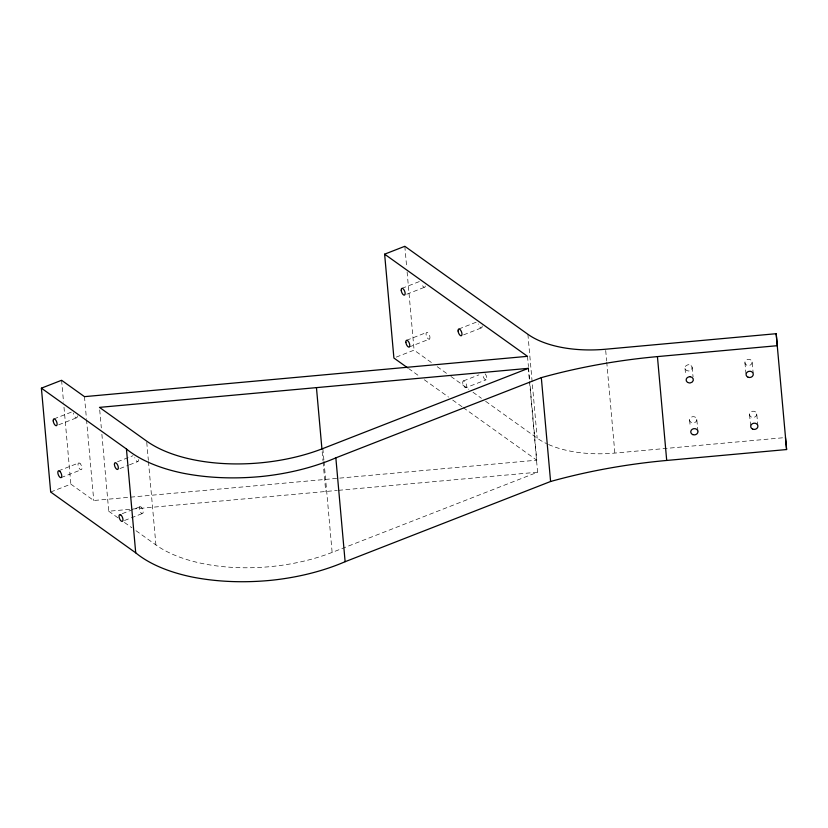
<?xml version="1.0" encoding="UTF-8"?>
<svg xmlns="http://www.w3.org/2000/svg" width="828" height="828" viewBox="0 0 828 828"><rect width="100%" height="100%" fill="white"/><g stroke="black" fill="none" stroke-linecap="round" stroke-linejoin="round"><path stroke-width="0.62" stroke-dasharray="4.14 3.1" d="M53.944 418.916L71.767 411.961M401.963 288.351L419.786 281.396M58.757 424.785L76.569 417.829M406.776 294.209L424.588 287.254M58.509 470.863L78.691 462.987M406.6 340.277L426.793 332.39M61.086 477.611L81.279 469.724M409.032 347.067L429.225 339.18A3.612 1.573 68.7 0 0 428.738 333.787A3.612 1.573 68.7 0 0 426.058 334.398A3.612 1.573 68.7 0 0 429.225 339.18M117.535 461.755L132.977 455.731M458.815 328.995L476.628 322.04M50.674 492.018L70.856 484.132L93.75 500.505L338.445 478.232M396.27 357.096L414.083 350.14L431.968 362.933M119.967 468.544L128.278 465.305M129.468 464.839L137.779 461.589M463.618 334.854L481.43 327.898M122.254 513.67L140.067 506.715M463.442 380.921L478.884 374.898M124.521 520.491L142.333 513.536M465.874 387.711A3.612 1.573 68.7 0 0 465.398 382.319A3.612 1.573 68.7 0 0 462.717 382.919A3.612 1.573 68.7 0 0 465.874 387.711L486.067 379.824M135.999 530.707L155.912 544.948A127.885 63.942 -5.1 0 0 332.131 552.411L537.6 472.198L528.326 368.346M339.728 478.118L536.772 460.182L529.796 381.977M548.602 444.553A87.644 43.822 -5.1 0 0 614.862 453.082L782.884 437.784M101.885 434.296L108.747 511.228L337.286 490.435M338.569 490.311L537.6 472.198M437.225 366.69L446.696 373.459M450.908 376.471L468.793 389.253M472.995 392.265L481.41 398.278M485.622 401.29L537.165 438.147A87.644 43.822 -5.1 0 0 546.501 443.58M408.608 368.543L420.158 376.802M424.36 379.804L448.528 397.088M452.73 400.09L462.19 406.848M463.235 407.604L536.772 460.182M108.747 511.228L118.176 517.976M124.469 522.468L131.807 527.715M752.114 362.064A3.612 3.126 -5.5 0 1 746.959 365.251A3.612 3.126 -5.5 0 1 746.483 359.859A3.612 3.126 -5.5 0 1 752.114 362.064L753.159 372.848M756.751 413.99A3.612 3.126 -5.5 0 1 751.596 417.177A3.612 3.126 -5.5 0 1 751.12 411.785A3.612 3.126 -5.5 0 1 756.751 413.99L757.786 424.774M744.921 362.726L745.966 373.511M749.557 414.652L750.592 425.437M692.125 367.249L693.057 376.833M696.803 419.444A3.612 3.126 -5.5 0 1 691.649 422.642A3.612 3.126 -5.5 0 1 691.163 417.24A3.612 3.126 -5.5 0 1 696.803 419.444L697.952 431.429M685.015 368.45L685.708 375.643M689.61 420.106L690.304 427.289M605.703 350.513L606.624 360.77M606.738 362.053L614.862 453.082M527.902 334.295L537.165 438.147M527.508 356.33L528.419 366.587M528.533 367.87L529.682 380.694M404.82 246.289L406.651 266.802M407.107 271.936L414.083 350.14M322.858 448.559L323.893 460.099M324.007 461.382L332.131 552.411M322.175 451.736L322.982 460.71M323.096 461.993L325.725 491.48M146.753 442.38L148.357 460.327M148.471 461.61L155.912 544.948M99.712 409.943L101.316 427.89M84.477 396.653L86.422 418.45M86.536 419.734L93.75 500.505M61.593 380.28L63.539 402.077M63.994 407.21L70.856 484.132M77.304 415.822A3.612 1.573 68.7 0 1 75.627 417.55A3.612 1.573 68.7 0 1 73.402 413.037M138.514 459.592A3.612 1.573 68.7 0 1 137.096 461.465A3.612 1.573 68.7 0 1 134.757 457.656M425.323 286.012A3.612 1.573 68.7 0 1 423.646 286.974A3.612 1.573 68.7 0 1 421.566 283.321M482.165 325.901A3.612 1.573 68.7 0 1 480.747 327.774A3.612 1.573 68.7 0 1 478.408 323.965M485.084 373.79A3.612 1.573 68.7 0 1 486.823 378.344A3.612 1.573 68.7 0 1 484.96 379.421A3.612 1.573 68.7 0 1 482.9 375.043M688.917 364.724L687.975 364.775A3.612 3.126 -5.5 0 0 688.223 370.975L689.165 370.923A3.612 3.126 -5.5 0 0 688.917 364.724M141.019 507.088L140.522 506.788A3.612 1.573 68.7 0 0 139.28 508.982A3.612 1.573 68.7 0 0 141.381 513.163L141.878 513.463A3.612 1.573 68.7 0 0 143.12 511.269A3.612 1.573 68.7 0 0 141.019 507.088M80.119 463.597L79.612 463.173A3.612 1.573 68.7 0 0 78.018 464.715A3.612 1.573 68.7 0 0 79.85 469.114L80.368 469.538A3.612 1.573 68.7 0 0 81.951 467.996A3.612 1.573 68.7 0 0 80.119 463.597"/><path stroke-width="1.24" d="M41.4 388.166L61.593 380.28L84.477 396.653L527.508 356.33L384.627 254.175L404.82 246.289L527.902 334.295A87.644 43.822 -5.1 0 0 605.589 349.23L776.178 333.705L777.326 345.69L657.432 356.599A342.026 171.013 -5.1 0 0 541.315 377.64L335.847 457.853A143.782 71.891 -5.1 0 1 261.037 476.535C235.111 478.957 208.842 478.242 183.247 473.243A143.782 71.891 -5.1 0 1 126.446 448.983L41.4 388.166L50.674 492.018L135.72 552.835A143.782 71.891 -5.1 0 0 192.51 577.095C218.116 582.094 244.374 582.808 270.311 580.387A143.782 71.891 -5.1 0 0 345.121 561.705L550.589 481.492A342.026 171.013 -5.1 0 1 666.706 460.451L786.6 449.542L776.178 333.705M407.552 367.787L393.9 358.027L384.627 254.175M785.451 437.557L786.6 449.542M657.432 356.599L666.706 460.451M541.315 377.64L550.589 481.492M335.847 457.853L345.121 561.705M316.451 387.628L321.947 449.169M126.446 448.983L135.72 552.835M528.326 368.346L322.858 448.559A127.885 63.942 -5.1 0 1 146.639 441.096L99.484 407.376L528.326 368.346M690.066 376.709L689.134 376.761A3.612 3.126 -5.5 0 0 689.382 382.96L690.324 382.909A3.612 3.126 -5.5 0 0 690.066 376.709M120.836 514.964L120.329 514.674A3.612 1.573 68.7 0 0 119.087 516.869A3.612 1.573 68.7 0 0 121.188 521.05L121.685 521.34A3.612 1.573 68.7 0 0 122.927 519.146A3.612 1.573 68.7 0 0 120.836 514.964M59.937 471.484L59.419 471.06A3.612 1.573 68.7 0 0 57.836 472.602A3.612 1.573 68.7 0 0 59.657 476.99L60.175 477.425A3.612 1.573 68.7 0 0 61.758 475.872A3.612 1.573 68.7 0 0 59.937 471.484M401.228 290.349A3.612 1.573 68.7 0 0 404.395 295.141A3.612 1.573 68.7 0 0 403.919 289.738A3.612 1.573 68.7 0 0 401.228 290.349M405.865 342.274A3.612 1.573 68.7 0 0 409.032 347.067A3.612 1.573 68.7 0 0 408.546 341.664A3.612 1.573 68.7 0 0 405.865 342.274M458.081 330.993A3.612 1.573 68.7 0 0 461.248 335.785A3.612 1.573 68.7 0 0 460.761 330.393A3.612 1.573 68.7 0 0 458.081 330.993M748.119 377.237A3.612 3.126 -5.5 0 0 753.273 374.049A3.612 3.126 -5.5 0 0 747.632 371.844A3.612 3.126 -5.5 0 0 748.119 377.237M752.755 429.163A3.612 3.126 -5.5 0 0 757.91 425.975A3.612 3.126 -5.5 0 0 752.269 423.77A3.612 3.126 -5.5 0 0 752.755 429.163M692.798 434.617A3.612 3.126 -5.5 0 0 697.952 431.429A3.612 3.126 -5.5 0 0 692.322 429.225A3.612 3.126 -5.5 0 0 692.798 434.617M114.43 464.684A3.612 1.573 68.7 0 0 117.586 469.476A3.612 1.573 68.7 0 0 117.11 464.084A3.612 1.573 68.7 0 0 114.43 464.684M53.22 420.924A3.612 1.573 68.7 0 0 56.376 425.706A3.612 1.573 68.7 0 0 55.9 420.313A3.612 1.573 68.7 0 0 53.22 420.924"/></g></svg>
